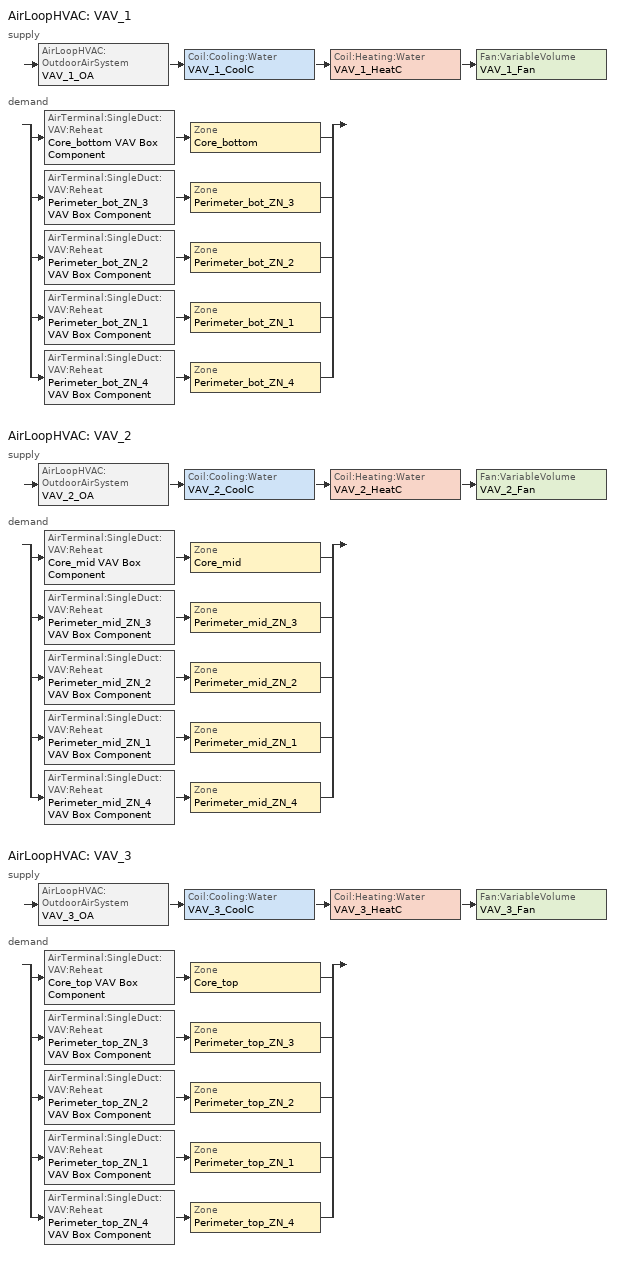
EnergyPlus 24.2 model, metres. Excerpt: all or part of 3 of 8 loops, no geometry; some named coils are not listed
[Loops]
AirLoopHVAC 'VAV_1'
 supply: AirLoopHVAC:OutdoorAirSystem 'VAV_1_OA' > Coil:Cooling:Water 'VAV_1_CoolC' > Coil:Heating:Water 'VAV_1_HeatC' > Fan:VariableVolume 'VAV_1_Fan'
 demand: split
  | AirTerminal:SingleDuct:VAV:Reheat 'Core_bottom VAV Box Component' > Zone 'Core_bottom'
  | AirTerminal:SingleDuct:VAV:Reheat 'Perimeter_bot_ZN_3 VAV Box Component' > Zone 'Perimeter_bot_ZN_3'
  | AirTerminal:SingleDuct:VAV:Reheat 'Perimeter_bot_ZN_2 VAV Box Component' > Zone 'Perimeter_bot_ZN_2'
  | AirTerminal:SingleDuct:VAV:Reheat 'Perimeter_bot_ZN_1 VAV Box Component' > Zone 'Perimeter_bot_ZN_1'
  | AirTerminal:SingleDuct:VAV:Reheat 'Perimeter_bot_ZN_4 VAV Box Component' > Zone 'Perimeter_bot_ZN_4'
AirLoopHVAC 'VAV_2'
 supply: AirLoopHVAC:OutdoorAirSystem 'VAV_2_OA' > Coil:Cooling:Water 'VAV_2_CoolC' > Coil:Heating:Water 'VAV_2_HeatC' > Fan:VariableVolume 'VAV_2_Fan'
 demand: split
  | AirTerminal:SingleDuct:VAV:Reheat 'Core_mid VAV Box Component' > Zone 'Core_mid'
  | AirTerminal:SingleDuct:VAV:Reheat 'Perimeter_mid_ZN_3 VAV Box Component' > Zone 'Perimeter_mid_ZN_3'
  | AirTerminal:SingleDuct:VAV:Reheat 'Perimeter_mid_ZN_2 VAV Box Component' > Zone 'Perimeter_mid_ZN_2'
  | AirTerminal:SingleDuct:VAV:Reheat 'Perimeter_mid_ZN_1 VAV Box Component' > Zone 'Perimeter_mid_ZN_1'
  | AirTerminal:SingleDuct:VAV:Reheat 'Perimeter_mid_ZN_4 VAV Box Component' > Zone 'Perimeter_mid_ZN_4'
AirLoopHVAC 'VAV_3'
 supply: AirLoopHVAC:OutdoorAirSystem 'VAV_3_OA' > Coil:Cooling:Water 'VAV_3_CoolC' > Coil:Heating:Water 'VAV_3_HeatC' > Fan:VariableVolume 'VAV_3_Fan'
 demand: split
  | AirTerminal:SingleDuct:VAV:Reheat 'Core_top VAV Box Component' > Zone 'Core_top'
  | AirTerminal:SingleDuct:VAV:Reheat 'Perimeter_top_ZN_3 VAV Box Component' > Zone 'Perimeter_top_ZN_3'
  | AirTerminal:SingleDuct:VAV:Reheat 'Perimeter_top_ZN_2 VAV Box Component' > Zone 'Perimeter_top_ZN_2'
  | AirTerminal:SingleDuct:VAV:Reheat 'Perimeter_top_ZN_1 VAV Box Component' > Zone 'Perimeter_top_ZN_1'
  | AirTerminal:SingleDuct:VAV:Reheat 'Perimeter_top_ZN_4 VAV Box Component' > Zone 'Perimeter_top_ZN_4'
[AirLoopHVAC] Design supply air flow rate=Autosize
VAV_1; VAV_2; VAV_3
[AirTerminal:SingleDuct:VAV:Reheat] Availability schedule=ALWAYS_ON; Constant minimum air flow fraction=0.3; Convergence tolerance=0.001; Damper heating action=Normal; Maximum air flow rate=Autosize; Maximum flow fraction during reheat=Autosize; Maximum flow per zone floor area during reheat=Autosize; Maximum hot water or steam flow rate=Autosize; Minimum hot water or steam flow rate=0; Zone minimum air flow input method=Constant
Name | Reheat coil
Core_bottom VAV Box Component | Core_bottom VAV Box Reheat Coil
Core_mid VAV Box Component | Core_mid VAV Box Reheat Coil
Core_top VAV Box Component | Core_top VAV Box Reheat Coil
Perimeter_bot_ZN_1 VAV Box Component | Perimeter_bot_ZN_1 VAV Box Reheat Coil
Perimeter_bot_ZN_2 VAV Box Component | Perimeter_bot_ZN_2 VAV Box Reheat Coil
Perimeter_bot_ZN_3 VAV Box Component | Perimeter_bot_ZN_3 VAV Box Reheat Coil
Perimeter_bot_ZN_4 VAV Box Component | Perimeter_bot_ZN_4 VAV Box Reheat Coil
Perimeter_mid_ZN_1 VAV Box Component | Perimeter_mid_ZN_1 VAV Box Reheat Coil
Perimeter_mid_ZN_2 VAV Box Component | Perimeter_mid_ZN_2 VAV Box Reheat Coil
Perimeter_mid_ZN_3 VAV Box Component | Perimeter_mid_ZN_3 VAV Box Reheat Coil
Perimeter_mid_ZN_4 VAV Box Component | Perimeter_mid_ZN_4 VAV Box Reheat Coil
Perimeter_top_ZN_1 VAV Box Component | Perimeter_top_ZN_1 VAV Box Reheat Coil
Perimeter_top_ZN_2 VAV Box Component | Perimeter_top_ZN_2 VAV Box Reheat Coil
Perimeter_top_ZN_3 VAV Box Component | Perimeter_top_ZN_3 VAV Box Reheat Coil
Perimeter_top_ZN_4 VAV Box Component | Perimeter_top_ZN_4 VAV Box Reheat Coil
[Coil:Cooling:Water] Availability schedule=ALWAYS_ON; Design air flow rate=Autosize; Design inlet air humidity ratio=Autosize; Design inlet air temperature=Autosize; Design inlet water temperature=Autosize; Design outlet air humidity ratio=Autosize; Design outlet air temperature=Autosize; Design water flow rate=Autosize; Heat exchanger configuration=CrossFlow; Type of analysis=SimpleAnalysis
VAV_1_CoolC; VAV_2_CoolC; VAV_3_CoolC
[Coil:Heating:Water] Availability schedule=ALWAYS_ON; Maximum water flow rate=Autosize; Performance input method=UFactorTimesAreaAndDesignWaterFlowRate; Rated capacity=Autosize; Rated inlet air temperature=16.6; Rated inlet water temperature=82.2; Rated outlet air temperature=32.2; Rated outlet water temperature=71.1; U factor times area value=Autosize
VAV_1_HeatC; VAV_2_HeatC; VAV_3_HeatC
[ComponentCost:LineItem]
Name | Cost per each | Item | Line item type | Quantity | Cost per unit of output capacity
ElectricEquipment:Core_bottom:PlugMisc | 1 | Core_bottom | General | 20.4358
ElectricEquipment:Core_mid:PlugMisc | 1 | Core_mid | General | 204.3585
ElectricEquipment:Core_top:Elevators | 1 | Core_top | General | 240.7403
ElectricEquipment:Perimeter_bot_ZN_1:PlugMisc | 1 | Perimeter_bot_ZN_1 | General | 2.5293
ElectricEquipment:Perimeter_bot_ZN_2:PlugMisc | 1 | Perimeter_bot_ZN_2 | General | 1.6299
ElectricEquipment:Perimeter_bot_ZN_3:PlugMisc | 1 | Perimeter_bot_ZN_3 | General | 2.5292
ElectricEquipment:Perimeter_bot_ZN_4:PlugMisc | 1 | Perimeter_bot_ZN_4 | General | 1.6299
ElectricEquipment:Perimeter_mid_ZN_1:PlugMisc | 1 | Perimeter_mid_ZN_1 | General | 25.293
ElectricEquipment:Perimeter_mid_ZN_2:PlugMisc | 1 | Perimeter_mid_ZN_2 | General | 16.2994
ElectricEquipment:Perimeter_mid_ZN_3:PlugMisc | 1 | Perimeter_mid_ZN_3 | General | 25.2924
ElectricEquipment:Perimeter_mid_ZN_4:PlugMisc | 1 | Perimeter_mid_ZN_4 | General | 16.2994
ElectricEquipment:Perimeter_top_ZN_1:PlugMisc | 1 | Perimeter_top_ZN_1 | General | 2.5293
ElectricEquipment:Perimeter_top_ZN_2:PlugMisc | 1 | Perimeter_top_ZN_2 | General | 1.6299
ElectricEquipment:Perimeter_top_ZN_3:PlugMisc | 1 | Perimeter_top_ZN_3 | General | 2.5292
ElectricEquipment:Perimeter_top_ZN_4:PlugMisc | 1 | Perimeter_top_ZN_4 | General | 1.6299
Infiltration:Core_top | 1 | Core_top | General | 0.7721
Infiltration:Perimeter_bot_ZN_1 | 1 | Perimeter_bot_ZN_1 | General | 0.0597
Infiltration:Perimeter_bot_ZN_2 | 1 | Perimeter_bot_ZN_2 | General | 0.04
Infiltration:Perimeter_bot_ZN_3 | 1 | Perimeter_bot_ZN_3 | General | 0.0597
Infiltration:Perimeter_bot_ZN_4 | 1 | Perimeter_bot_ZN_4 | General | 0.04
Infiltration:Perimeter_mid_ZN_1 | 1 | Perimeter_mid_ZN_1 | General | 0.5972
Infiltration:Perimeter_mid_ZN_2 | 1 | Perimeter_mid_ZN_2 | General | 0.4003
Infiltration:Perimeter_mid_ZN_3 | 1 | Perimeter_mid_ZN_3 | General | 0.5972
Infiltration:Perimeter_mid_ZN_4 | 1 | Perimeter_mid_ZN_4 | General | 0.4003
Infiltration:Perimeter_top_ZN_1 | 1 | Perimeter_top_ZN_1 | General | 0.1553
Infiltration:Perimeter_top_ZN_2 | 1 | Perimeter_top_ZN_2 | General | 0.1016
Infiltration:Perimeter_top_ZN_3 | 1 | Perimeter_top_ZN_3 | General | 0.1553
Infiltration:Perimeter_top_ZN_4 | 1 | Perimeter_top_ZN_4 | General | 0.1016
LIGHTING EQUIP:Core_bottom |  | Core_bottom | Lights |  | 1
LIGHTING EQUIP:Core_mid |  | Core_mid | Lights |  | 1
LIGHTING EQUIP:Core_top |  | Core_top | Lights |  | 1
LIGHTING EQUIP:Perimeter_bot_ZN_1 |  | Perimeter_bot_ZN_1 | Lights |  | 1
LIGHTING EQUIP:Perimeter_bot_ZN_2 |  | Perimeter_bot_ZN_2 | Lights |  | 1
LIGHTING EQUIP:Perimeter_bot_ZN_3 |  | Perimeter_bot_ZN_3 | Lights |  | 1
LIGHTING EQUIP:Perimeter_bot_ZN_4 |  | Perimeter_bot_ZN_4 | Lights |  | 1
LIGHTING EQUIP:Perimeter_mid_ZN_1 |  | Perimeter_mid_ZN_1 | Lights |  | 1
LIGHTING EQUIP:Perimeter_mid_ZN_2 |  | Perimeter_mid_ZN_2 | Lights |  | 1
LIGHTING EQUIP:Perimeter_mid_ZN_3 |  | Perimeter_mid_ZN_3 | Lights |  | 1
LIGHTING EQUIP:Perimeter_mid_ZN_4 |  | Perimeter_mid_ZN_4 | Lights |  | 1
LIGHTING EQUIP:Perimeter_top_ZN_1 |  | Perimeter_top_ZN_1 | Lights |  | 1
LIGHTING EQUIP:Perimeter_top_ZN_2 |  | Perimeter_top_ZN_2 | Lights |  | 1
LIGHTING EQUIP:Perimeter_top_ZN_3 |  | Perimeter_top_ZN_3 | Lights |  | 1
LIGHTING EQUIP:Perimeter_top_ZN_4 |  | Perimeter_top_ZN_4 | Lights |  | 1
People:Core_bottom | 1 | Core_bottom | General | 136.239
People:Core_mid | 1 | Core_mid | General | 1362.39
People:Core_top | 1 | Core_top | General | 136.239
People:Perimeter_bot_ZN_1 | 1 | Perimeter_bot_ZN_1 | General | 16.862
People:Perimeter_bot_ZN_2 | 1 | Perimeter_bot_ZN_2 | General | 10.8663
People:Perimeter_bot_ZN_3 | 1 | Perimeter_bot_ZN_3 | General | 16.8616
People:Perimeter_bot_ZN_4 | 1 | Perimeter_bot_ZN_4 | General | 10.8663
People:Perimeter_mid_ZN_1 | 1 | Perimeter_mid_ZN_1 | General | 168.6198
People:Perimeter_mid_ZN_2 | 1 | Perimeter_mid_ZN_2 | General | 108.6626
People:Perimeter_mid_ZN_3 | 1 | Perimeter_mid_ZN_3 | General | 168.6161
People:Perimeter_mid_ZN_4 | 1 | Perimeter_mid_ZN_4 | General | 108.6626
People:Perimeter_top_ZN_1 | 1 | Perimeter_top_ZN_1 | General | 16.862
People:Perimeter_top_ZN_2 | 1 | Perimeter_top_ZN_2 | General | 10.8663
People:Perimeter_top_ZN_3 | 1 | Perimeter_top_ZN_3 | General | 16.8616
People:Perimeter_top_ZN_4 | 1 | Perimeter_top_ZN_4 | General | 10.8663
[Controller:OutdoorAir] Economizer control action type=ModulateFlow; Economizer control type=DifferentialDryBulb; Economizer maximum limit dry bulb temperature=28; Economizer maximum limit enthalpy=64000; Economizer minimum limit dry bulb temperature=-100; Lockout type=NoLockout; Maximum outdoor air flow rate=Autosize; Minimum limit type=FixedMinimum; Minimum outdoor air flow rate=Autosize; Minimum outdoor air schedule=MinOA_MotorizedDamper_Sched
VAV_1_OA_Controller; VAV_2_OA_Controller; VAV_3_OA_Controller
[Controller:WaterCoil] Actuator variable=Flow; Control variable=Temperature; Maximum actuated flow=Autosize; Minimum actuated flow=0
Name | Action | Controller convergence tolerance
VAV_1_CoolC_Controller; VAV_2_CoolC_Controller; VAV_3_CoolC_Controller | Reverse
VAV_1_HeatC_Controller; VAV_2_HeatC_Controller; VAV_3_HeatC_Controller | Normal | 0.0001
[DesignSpecification:OutdoorAir] Outdoor air flow per person=0; Outdoor air flow per zone floor area=0; Outdoor air method=Flow/Zone
Name | Outdoor air flow per zone
SZ DSOA Core_bottom; SZ DSOA Core_mid; SZ DSOA Core_top | 1.36239
SZ DSOA Perimeter_bot_ZN_1; SZ DSOA Perimeter_mid_ZN_1; SZ DSOA Perimeter_top_ZN_1 | 0.16862
SZ DSOA Perimeter_bot_ZN_2; SZ DSOA Perimeter_bot_ZN_4; SZ DSOA Perimeter_mid_ZN_2; SZ DSOA Perimeter_mid_ZN_4; SZ DSOA Perimeter_top_ZN_2; SZ DSOA Perimeter_top_ZN_4 | 0.108663
SZ DSOA Perimeter_bot_ZN_3; SZ DSOA Perimeter_mid_ZN_3; SZ DSOA Perimeter_top_ZN_3 | 0.168616
[Fan:VariableVolume] Availability schedule=HVACOperationSchd; End use subcategory=Fan Energy; Fan power coefficient 1=0.0407599; Fan power coefficient 2=0.088045; Fan power coefficient 3=-0.0729261; Fan power coefficient 4=0.94374; Fan power coefficient 5=0; Fan power minimum air flow rate=0; Fan power minimum flow rate input method=FixedFlowRate; Maximum flow rate=Autosize; Motor in airstream fraction=1
Name | Fan total efficiency | Motor efficiency | Pressure rise
VAV_1_Fan | 0.61165 | 0.941 | 1388.304
VAV_2_Fan | 0.6175 | 0.95 | 1388.304
VAV_3_Fan | 0.61425 | 0.945 | 1572.416
[SetpointManager:MixedAir] Control variable=Temperature
Name | Setpoint node or nodelist
VAV_1_CoolC SAT Manager | VAV_1_CoolC-VAV_1_HeatCNode
VAV_1_HeatC SAT Manager | VAV_1_HeatC-VAV_1_FanNode
VAV_1_OAMixed Air Temp Manager | VAV_1_OA-VAV_1_CoolCNode
VAV_2_CoolC SAT Manager | VAV_2_CoolC-VAV_2_HeatCNode
VAV_2_HeatC SAT Manager | VAV_2_HeatC-VAV_2_FanNode
VAV_2_OAMixed Air Temp Manager | VAV_2_OA-VAV_2_CoolCNode
VAV_3_CoolC SAT Manager | VAV_3_CoolC-VAV_3_HeatCNode
VAV_3_HeatC SAT Manager | VAV_3_HeatC-VAV_3_FanNode
VAV_3_OAMixed Air Temp Manager | VAV_3_OA-VAV_3_CoolCNode
[SetpointManager:Scheduled] Control variable=Temperature; Schedule=Seasonal-Reset-Supply-Air-Temp-Sch
Name | Setpoint node or nodelist
VAV_1 SAT setpoint | VAV_1 Supply Equipment Outlet Node
VAV_2 SAT setpoint | VAV_2 Supply Equipment Outlet Node
VAV_3 SAT setpoint | VAV_3 Supply Equipment Outlet Node
[Sizing:System] 100 outdoor air in cooling=No; 100 outdoor air in heating=No; Central cooling capacity control method=VAV; Central cooling design supply air humidity ratio=0.0085; Central cooling design supply air temperature=12.8; Central heating design supply air humidity ratio=0.008; Central heating design supply air temperature=16.7; Central heating maximum system air flow ratio=0.3; Cooling design capacity=Autosize; Cooling design capacity method=CoolingDesignCapacity; Cooling supply air flow rate=0; Cooling supply air flow rate method=DesignDay; Design outdoor air flow rate=Autosize; Heating design capacity=Autosize; Heating design capacity method=HeatingDesignCapacity; Heating supply air flow rate=0; Heating supply air flow rate method=DesignDay; Precool design humidity ratio=0.008; Precool design temperature=12.8; Preheat design humidity ratio=0.008; Preheat design temperature=7; Type of load to size on=Sensible; Type of zone sum to use=NonCoincident; Zone maximum outdoor air fraction=1
VAV_1; VAV_2; VAV_3
[Sizing:Zone] Account for dedicated outdoor air system=No; Cooling design air flow method=DesignDayWithLimit; Cooling minimum air flow=0; Cooling minimum air flow fraction=0; Dedicated outdoor air high setpoint temperature for design=Autosize; Dedicated outdoor air low setpoint temperature for design=Autosize; Dedicated outdoor air system control strategy=NeutralSupplyAir; Heating design air flow method=DesignDay; Heating design air flow rate=0; Zone cooling design supply air humidity ratio=0.0085; Zone cooling design supply air temperature=14; Zone cooling design supply air temperature input method=SupplyAirTemperature; Zone heating design supply air humidity ratio=0.008; Zone heating design supply air temperature=40; Zone heating design supply air temperature input method=SupplyAirTemperature
Name | Design specification outdoor air object
Core_bottom | SZ DSOA Core_bottom
Core_mid | SZ DSOA Core_mid
Core_top | SZ DSOA Core_top
Perimeter_bot_ZN_3 | SZ DSOA Perimeter_bot_ZN_3
Perimeter_bot_ZN_2 | SZ DSOA Perimeter_bot_ZN_2
Perimeter_bot_ZN_1 | SZ DSOA Perimeter_bot_ZN_1
Perimeter_bot_ZN_4 | SZ DSOA Perimeter_bot_ZN_4
Perimeter_mid_ZN_3 | SZ DSOA Perimeter_mid_ZN_3
Perimeter_mid_ZN_2 | SZ DSOA Perimeter_mid_ZN_2
Perimeter_mid_ZN_1 | SZ DSOA Perimeter_mid_ZN_1
Perimeter_mid_ZN_4 | SZ DSOA Perimeter_mid_ZN_4
Perimeter_top_ZN_3 | SZ DSOA Perimeter_top_ZN_3
Perimeter_top_ZN_2 | SZ DSOA Perimeter_top_ZN_2
Perimeter_top_ZN_1 | SZ DSOA Perimeter_top_ZN_1
Perimeter_top_ZN_4 | SZ DSOA Perimeter_top_ZN_4
[ThermostatSetpoint:DualSetpoint] Cooling setpoint temperature schedule=CLGSETP_SCH; Heating setpoint temperature schedule=HTGSETP_SCH
Core_bottom DualSPSched; Core_mid DualSPSched; Core_top DualSPSched; Perimeter_bot_ZN_1 DualSPSched; Perimeter_bot_ZN_2 DualSPSched; Perimeter_bot_ZN_3 DualSPSched; Perimeter_bot_ZN_4 DualSPSched; Perimeter_mid_ZN_1 DualSPSched; Perimeter_mid_ZN_2 DualSPSched; Perimeter_mid_ZN_3 DualSPSched; Perimeter_mid_ZN_4 DualSPSched; Perimeter_top_ZN_1 DualSPSched; Perimeter_top_ZN_2 DualSPSched; Perimeter_top_ZN_3 DualSPSched; Perimeter_top_ZN_4 DualSPSched
[ZoneControl:Thermostat] Control type schedule=Dual Zone Control Type Sched
Name | Zone or zonelist | Control 1
Core_bottom Thermostat | Core_bottom | Core_bottom DualSPSched
Core_mid Thermostat | Core_mid | Core_mid DualSPSched
Core_top Thermostat | Core_top | Core_top DualSPSched
Perimeter_bot_ZN_1 Thermostat | Perimeter_bot_ZN_1 | Perimeter_bot_ZN_1 DualSPSched
Perimeter_bot_ZN_2 Thermostat | Perimeter_bot_ZN_2 | Perimeter_bot_ZN_2 DualSPSched
Perimeter_bot_ZN_3 Thermostat | Perimeter_bot_ZN_3 | Perimeter_bot_ZN_3 DualSPSched
Perimeter_bot_ZN_4 Thermostat | Perimeter_bot_ZN_4 | Perimeter_bot_ZN_4 DualSPSched
Perimeter_mid_ZN_1 Thermostat | Perimeter_mid_ZN_1 | Perimeter_mid_ZN_1 DualSPSched
Perimeter_mid_ZN_2 Thermostat | Perimeter_mid_ZN_2 | Perimeter_mid_ZN_2 DualSPSched
Perimeter_mid_ZN_3 Thermostat | Perimeter_mid_ZN_3 | Perimeter_mid_ZN_3 DualSPSched
Perimeter_mid_ZN_4 Thermostat | Perimeter_mid_ZN_4 | Perimeter_mid_ZN_4 DualSPSched
Perimeter_top_ZN_1 Thermostat | Perimeter_top_ZN_1 | Perimeter_top_ZN_1 DualSPSched
Perimeter_top_ZN_2 Thermostat | Perimeter_top_ZN_2 | Perimeter_top_ZN_2 DualSPSched
Perimeter_top_ZN_3 Thermostat | Perimeter_top_ZN_3 | Perimeter_top_ZN_3 DualSPSched
Perimeter_top_ZN_4 Thermostat | Perimeter_top_ZN_4 | Perimeter_top_ZN_4 DualSPSched
[Zone equipment]
Core_bottom: Core_bottom VAV Box Component
Core_mid: Core_mid VAV Box Component
Core_top: Core_top VAV Box Component
Perimeter_bot_ZN_1: Perimeter_bot_ZN_1 VAV Box Component
Perimeter_bot_ZN_2: Perimeter_bot_ZN_2 VAV Box Component
Perimeter_bot_ZN_3: Perimeter_bot_ZN_3 VAV Box Component
Perimeter_bot_ZN_4: Perimeter_bot_ZN_4 VAV Box Component
Perimeter_mid_ZN_1: Perimeter_mid_ZN_1 VAV Box Component
Perimeter_mid_ZN_2: Perimeter_mid_ZN_2 VAV Box Component
Perimeter_mid_ZN_3: Perimeter_mid_ZN_3 VAV Box Component
Perimeter_mid_ZN_4: Perimeter_mid_ZN_4 VAV Box Component
Perimeter_top_ZN_1: Perimeter_top_ZN_1 VAV Box Component
Perimeter_top_ZN_2: Perimeter_top_ZN_2 VAV Box Component
Perimeter_top_ZN_3: Perimeter_top_ZN_3 VAV Box Component
Perimeter_top_ZN_4: Perimeter_top_ZN_4 VAV Box Component
[Schedule:Compact]
ALWAYS_ON: Through: 12/31, For: AllDays, Until: 24:00, 1
CLGSETP_SCH: Through: 12/31, For: Weekdays SummerDesignDay, Until: 06:00, 30, Until: 22:00, 24, Until: 24:00, 30, For: Saturday, Until: 06:00, 30, Until: 18:00, 24, Until: 24:00, 30, For WinterDesignDay, Until: 24:00, 30, For: Sunday Holidays AllOtherDays, Until: 24:00, 30
Dual Zone Control Type Sched: Through: 12/31, For: AllDays, Until: 24:00, 4
HTGSETP_SCH: Through: 12/31, For: Weekdays, Until: 05:00, 15.6, Until: 19:00, 21, Until: 24:00, 15.6, For SummerDesignDay, Until: 24:00, 15.6, For: Saturday, Until: 06:00, 15.6, Until: 17:00, 21, Until: 24:00, 15.6, For: WinterDesignDay, Until: 24:00, 21, For: Sunday Holidays AllOtherDays, Until: 24:00, 15.6
HVACOperationSchd: Through: 12/31, For: Weekdays SummerDesignDay, Until: 06:00, 0, Until: 22:00, 1, Until: 24:00, 0, For: Saturday WinterDesignDay, Until: 06:00, 0, Until: 18:00, 1, Until: 24:00, 0, For: Sunday Holidays AllOtherDays, Until: 24:00, 0
MinOA_MotorizedDamper_Sched: Through: 12/31, For: Weekdays SummerDesignDay, Until: 07:00, 0, Until: 22:00, 1, Until: 24:00, 0, For: Saturday WinterDesignDay, Until: 07:00, 0, Until: 18:00, 1, Until: 24:00, 0, For: Sunday Holidays AllOtherDays, Until: 24:00, 0
Seasonal-Reset-Supply-Air-Temp-Sch: Through: 3/31, For: AllDays, Until: 24:00, 13, Through: 9/30, For: AllDays, Until: 24:00, 13, Through: 12/31, For: AllDays, Until: 24:00, 13
